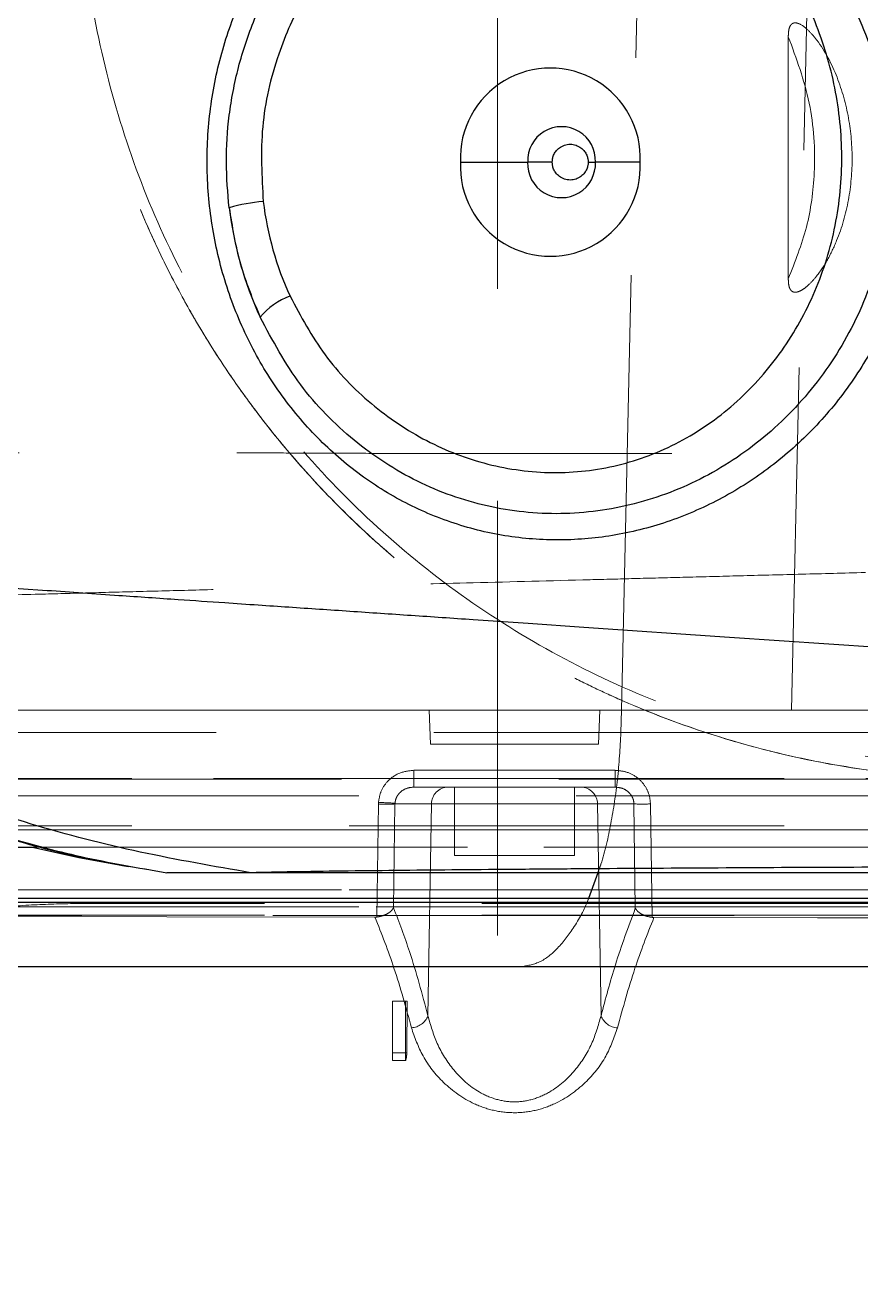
# Model space of a CAD drawing. Header units: millimetres. Extents: x 126 to 938, y 244 to 707.
# Drawn here: x 709.645 to 712.085, y 557.032 to 560.688 of the extents above; entities that cross this region are included whole.
import ezdxf

# ---------------------------------------------------------------- set-up
doc = ezdxf.new("R2010")
doc.units = ezdxf.units.MM
doc.linetypes.add('HIDDEN', pattern=[1.905, 1.27, -0.635])

msp = doc.modelspace()

# ---------------------------------------------------------------- linework, layer by layer
at = {"color": 7, "linetype": 'HIDDEN', "lineweight": 18}
for p, q in [((711.9886, 563.4966), (711.8828, 558.6873)), ((711.3867, 558.6873), (711.492, 563.4809)), ((711.0237, 558.0286), (711.0237, 561.1873)), ((711.0237, 561.1873), (711.0237, 558.6473)), ((711.8733, 560.6536), (711.8733, 559.9468)), ((711.3867, 558.6873), (708.8468, 558.6873)), ((713.1899, 558.6873), (708.8697, 558.6873)), ((708.9613, 558.6873), (710.8246, 558.6873)), ((710.8281, 558.5873), (710.8246, 558.6873)), ((710.8281, 558.5873), (710.8246, 558.6873)), ((710.8246, 558.6873), (711.3228, 558.6873)), ((711.3228, 558.6873), (711.3193, 558.5873)), ((711.3228, 558.6873), (711.3193, 558.5873)), ((711.3228, 558.6873), (713.1017, 558.6873)), ((711.3844, 558.6219), (711.3867, 558.6873)), ((711.4506, 558.6873), (711.3867, 558.6873)), ((708.933, 558.6219), (711.3844, 558.6219)), ((711.0237, 558.6473), (711.0237, 558.0286)), ((711.3844, 558.6219), (712.4091, 558.6219)), ((710.8281, 558.5873), (711.3193, 558.5873)), ((710.8281, 558.5873), (711.3193, 558.5873)), ((708.6862, 558.4873), (712.4737, 558.4873)), ((713.3699, 558.4873), (708.8954, 558.4873)), ((712.4737, 558.4857), (709.3795, 558.4857)), ((711.3678, 558.5114), (710.7796, 558.5114)), ((710.7796, 558.5114), (710.7796, 558.4623)), ((711.3678, 558.5114), (711.3678, 558.4623)), ((710.8797, 558.4623), (710.7796, 558.4623)), ((710.7796, 558.4623), (711.3678, 558.4623)), ((711.2677, 558.4623), (710.8797, 558.4623)), ((710.8987, 558.4623), (710.8987, 558.2623)), ((711.2487, 558.4623), (710.8987, 558.4623)), ((710.8987, 558.4623), (711.2487, 558.4623)), ((711.2487, 558.4623), (711.2487, 558.2623)), ((711.3678, 558.4623), (711.2677, 558.4623)), ((709.3488, 558.4373), (712.7084, 558.4373)), ((710.6766, 558.4131), (710.6721, 558.083)), ((710.7208, 558.1099), (710.7248, 558.4131)), ((710.7248, 558.4131), (710.8314, 558.4131)), ((710.821, 557.7946), (710.8314, 558.4131)), ((710.8314, 558.4131), (711.316, 558.4131)), ((711.3264, 557.7944), (711.316, 558.4131)), ((711.316, 558.4131), (711.4226, 558.4131)), ((711.4226, 558.4131), (711.4266, 558.1088)), ((711.4753, 558.0819), (711.4709, 558.4131)), ((715.4389, 558.3373), (708.25, 558.3373)), ((708.6862, 558.3494), (715.4398, 558.3494)), ((715.4397, 558.3373), (708.6862, 558.3373)), ((710.4494, 558.3373), (709.1322, 558.3373)), ((709.1322, 558.3373), (709.7908, 558.3373)), ((710.4494, 558.3373), (709.1322, 558.3373)), ((709.1322, 558.3373), (709.7908, 558.3373)), ((709.3488, 558.3373), (712.7084, 558.3373)), ((709.7908, 558.3373), (710.4494, 558.3373)), ((709.7908, 558.3373), (710.4494, 558.3373)), ((712.774, 558.3372), (710.4494, 558.3373)), ((712.774, 558.3372), (710.4494, 558.3373)), ((712.774, 558.3372), (710.4494, 558.3373)), ((710.4494, 558.3373), (712.774, 558.3372)), ((709.2547, 558.2873), (714.7787, 558.2873)), ((709.6666, 558.2873), (716.0237, 558.2873)), ((711.2487, 558.2623), (710.8987, 558.2623)), ((710.8987, 558.2623), (711.2487, 558.2623)), ((709.9466, 558.2304), (710.0587, 558.2123)), ((710.0587, 558.2123), (716.0235, 558.2123)), ((708.6862, 558.1623), (712.4737, 558.1623)), ((712.4737, 558.1623), (708.763, 558.1623)), ((716.3347, 558.1123), (708.6128, 558.1123)), ((708.7647, 558.1123), (716.052, 558.1123)), ((708.8989, 558.1252), (716.0485, 558.1252)), ((708.9039, 558.1373), (716.0435, 558.1373)), ((712.8019, 558.1373), (709.1215, 558.1373)), ((712.7737, 558.1373), (709.1391, 558.1373)), ((715.5252, 558.0873), (708.1847, 558.0873)), ((708.4636, 558.0873), (716.3569, 558.0873)), ((711.0878, 557.9373), (708.7915, 557.9373)), ((708.8469, 557.9373), (716.0392, 557.9373)), ((713.6671, 557.9373), (711.0878, 557.9373)), ((710.7172, 557.8373), (710.7606, 557.8373)), ((710.7172, 557.8373), (710.7172, 557.6864)), ((710.756, 557.8373), (710.7172, 557.8373)), ((710.7172, 557.8373), (710.7172, 557.6638)), ((710.756, 557.8373), (710.7606, 557.8373)), ((710.756, 557.8373), (710.756, 557.6638)), ((710.7592, 557.6864), (710.7606, 557.8373)), ((710.7592, 557.6864), (710.7172, 557.6864)), ((710.7172, 557.6864), (710.7172, 557.6638)), ((710.7172, 557.6638), (710.756, 557.6638))]:
    msp.add_line(p, q, dxfattribs=at)
at = {"color": 7, "linetype": 'Continuous', "lineweight": 25}
for p, q in [((710.9158, 560.2873), (711.1123, 560.2873)), ((711.1841, 560.2873), (711.1123, 560.2873)), ((711.2887, 560.2873), (711.3102, 560.2873)), ((711.4409, 560.2873), (711.3102, 560.2873)), ((709.6226, 558.2873), (709.6666, 558.2873)), ((710.3039, 558.2123), (710.0587, 558.2123)), ((718.3884, 558.2123), (710.3039, 558.2123)), ((711.317, 558.2123), (711.29, 558.1373)), ((716.0485, 558.1252), (708.8989, 558.1252)), ((716.0435, 558.1373), (708.9039, 558.1373)), ((712.1111, 557.9373), (708.8487, 557.9373))]:
    msp.add_line(p, q, dxfattribs=at)
at = {"color": 7, "linetype": 'Continuous', "lineweight": 25, "flags": 128}
for points in [[(709.709, 559.0359), (709.377, 559.0586), (709.2255, 559.069), (709.0873, 559.0784)], [(711.2764, 558.9287), (711.1141, 558.9398), (710.9528, 558.9508)], [(712.1364, 558.8699), (711.7013, 558.8996), (711.2764, 558.9287)], [(709.6666, 558.2873), (709.8016, 558.2568), (709.9465, 558.2304), (709.9466, 558.2304), (709.9466, 558.2304), (709.9466, 558.2304), (709.9466, 558.2304), (709.9466, 558.2304)]]:
    msp.add_lwpolyline(points, dxfattribs=at)
at = {"color": 7, "linetype": 'HIDDEN', "lineweight": 18, "flags": 128}
for points in [[(711.8828, 558.6873), (711.6635, 558.6873), (711.5557, 558.6873), (711.5215, 558.6873), (711.5041, 558.6873), (711.494, 558.6873), (711.4917, 558.6873), (711.4912, 558.6873), (711.4911, 558.6873), (711.4911, 558.6873), (711.4911, 558.6873), (711.4911, 558.6873), (711.491, 558.6872), (711.4909, 558.6873), (711.4908, 558.6873), (711.4907, 558.6873), (711.4906, 558.6872), (711.4905, 558.6873), (711.4904, 558.6873), (711.4903, 558.6873), (711.4902, 558.6872), (711.4901, 558.6873), (711.4899, 558.6873), (711.4898, 558.6873), (711.4897, 558.6872), (711.4896, 558.6873), (711.4895, 558.6873), (711.4894, 558.6873), (711.4893, 558.6872), (711.4892, 558.6873), (711.4891, 558.6873), (711.489, 558.6873), (711.4889, 558.6872), (711.4888, 558.6873), (711.4887, 558.6873), (711.4886, 558.6873), (711.4885, 558.6872), (711.4884, 558.6873), (711.4883, 558.6873), (711.4882, 558.6873), (711.4881, 558.6872), (711.488, 558.6873), (711.4879, 558.6873), (711.4878, 558.6873), (711.4877, 558.6872), (711.4876, 558.6873), (711.4875, 558.6873), (711.4874, 558.6873), (711.4873, 558.6872), (711.4872, 558.6873), (711.4871, 558.6873), (711.487, 558.6873), (711.4869, 558.6872), (711.4868, 558.6873), (711.4867, 558.6873), (711.4866, 558.6873), (711.4865, 558.6872), (711.4864, 558.6873), (711.4863, 558.6873), (711.4862, 558.6873), (711.4861, 558.6872), (711.486, 558.6873), (711.4859, 558.6873), (711.4858, 558.6873), (711.4857, 558.6872), (711.4856, 558.6873), (711.4855, 558.6873), (711.4853, 558.6873), (711.4852, 558.6872), (711.4851, 558.6873), (711.485, 558.6873), (711.4849, 558.6873), (711.4848, 558.6872), (711.4847, 558.6873), (711.4846, 558.6873), (711.4845, 558.6873), (711.4844, 558.6872), (711.4843, 558.6873), (711.4842, 558.6873), (711.4841, 558.6873), (711.484, 558.6872), (711.4839, 558.6873), (711.4838, 558.6873), (711.4837, 558.6873), (711.4836, 558.6872), (711.4835, 558.6873), (711.4834, 558.6873), (711.4833, 558.6873), (711.4832, 558.6872), (711.4831, 558.6873), (711.483, 558.6873), (711.4829, 558.6873), (711.4828, 558.6872), (711.4827, 558.6873), (711.4826, 558.6873), (711.4825, 558.6873), (711.4824, 558.6872), (711.4823, 558.6873), (711.4822, 558.6873), (711.4821, 558.6873), (711.482, 558.6872), (711.4819, 558.6873), (711.4818, 558.6873), (711.4817, 558.6873), (711.4816, 558.6872), (711.4815, 558.6873), (711.4814, 558.6873), (711.4813, 558.6873), (711.4812, 558.6872), (711.4811, 558.6873), (711.481, 558.6873), (711.4809, 558.6873), (711.4808, 558.6872), (711.4807, 558.6873), (711.4805, 558.6873), (711.4804, 558.6873), (711.4803, 558.6872), (711.4802, 558.6873), (711.4801, 558.6873), (711.48, 558.6873), (711.4799, 558.6872), (711.4798, 558.6873), (711.4797, 558.6873), (711.4796, 558.6873), (711.4795, 558.6872), (711.4794, 558.6873), (711.4793, 558.6873), (711.4792, 558.6873), (711.4791, 558.6872), (711.479, 558.6873), (711.4789, 558.6873), (711.4788, 558.6873), (711.4787, 558.6872), (711.4786, 558.6873), (711.4785, 558.6873), (711.4784, 558.6873), (711.4783, 558.6872), (711.4782, 558.6873), (711.4781, 558.6873), (711.478, 558.6873), (711.4779, 558.6872), (711.4778, 558.6873), (711.4777, 558.6873), (711.4776, 558.6873), (711.4775, 558.6872), (711.4774, 558.6873), (711.4773, 558.6873), (711.4772, 558.6873), (711.4771, 558.6872), (711.477, 558.6873), (711.4769, 558.6873), (711.4768, 558.6873), (711.4767, 558.6872), (711.4766, 558.6873), (711.4765, 558.6873), (711.4764, 558.6873), (711.4763, 558.6872), (711.4762, 558.6873), (711.4761, 558.6873), (711.476, 558.6873), (711.4759, 558.6872), (711.4758, 558.6873), (711.4757, 558.6873), (711.4756, 558.6873), (711.4754, 558.6872), (711.4753, 558.6873), (711.4752, 558.6873), (711.4751, 558.6873), (711.475, 558.6872), (711.4749, 558.6873), (711.4748, 558.6873), (711.4747, 558.6873), (711.4746, 558.6872), (711.4745, 558.6873), (711.4744, 558.6873), (711.4743, 558.6873), (711.4742, 558.6872), (711.4741, 558.6873), (711.474, 558.6873), (711.4739, 558.6873), (711.4738, 558.6872), (711.4737, 558.6873), (711.4736, 558.6873), (711.4735, 558.6873), (711.4734, 558.6872), (711.4733, 558.6873), (711.4732, 558.6873), (711.4731, 558.6873), (711.473, 558.6872), (711.4729, 558.6873), (711.4728, 558.6873), (711.4727, 558.6873), (711.4726, 558.6872), (711.4725, 558.6873), (711.4724, 558.6873), (711.4723, 558.6873), (711.4722, 558.6872), (711.4721, 558.6873), (711.472, 558.6873), (711.4719, 558.6873), (711.4718, 558.6872), (711.4717, 558.6873), (711.4716, 558.6873), (711.4715, 558.6873), (711.4714, 558.6872), (711.4713, 558.6873), (711.4712, 558.6873), (711.4711, 558.6873), (711.471, 558.6872), (711.4709, 558.6873), (711.4708, 558.6873), (711.4707, 558.6873), (711.4706, 558.6872), (711.4705, 558.6873), (711.4704, 558.6873), (711.4703, 558.6873), (711.4702, 558.6872), (711.4701, 558.6873), (711.47, 558.6873), (711.4699, 558.6873), (711.4697, 558.6872), (711.4696, 558.6873), (711.4695, 558.6873), (711.4694, 558.6873), (711.4693, 558.6872), (711.4692, 558.6873), (711.4691, 558.6873), (711.469, 558.6873), (711.4689, 558.6872), (711.4688, 558.6873), (711.4687, 558.6873), (711.4686, 558.6873), (711.4685, 558.6872), (711.4684, 558.6873), (711.4683, 558.6873), (711.4682, 558.6873), (711.4681, 558.6872), (711.468, 558.6873), (711.4679, 558.6873), (711.4678, 558.6873), (711.4677, 558.6872), (711.4676, 558.6873), (711.4675, 558.6873), (711.4674, 558.6873), (711.4673, 558.6872), (711.4672, 558.6873), (711.4671, 558.6873), (711.467, 558.6873), (711.4669, 558.6872), (711.4668, 558.6873), (711.4667, 558.6873), (711.4666, 558.6873), (711.4665, 558.6872), (711.4664, 558.6873), (711.4663, 558.6873), (711.4662, 558.6873), (711.4661, 558.6872), (711.466, 558.6873), (711.4659, 558.6873), (711.4658, 558.6873), (711.4657, 558.6872), (711.4656, 558.6873), (711.4655, 558.6873), (711.4654, 558.6873), (711.4653, 558.6872), (711.4652, 558.6873), (711.4651, 558.6873), (711.465, 558.6873), (711.4649, 558.6872), (711.4648, 558.6873), (711.4647, 558.6873), (711.4646, 558.6873), (711.4645, 558.6872), (711.4644, 558.6873), (711.4643, 558.6873), (711.4642, 558.6873), (711.4641, 558.6872), (711.464, 558.6873), (711.4639, 558.6873), (711.4638, 558.6873), (711.4637, 558.6872), (711.4635, 558.6873), (711.4634, 558.6873), (711.4633, 558.6873), (711.4632, 558.6872), (711.4631, 558.6873), (711.463, 558.6873), (711.4629, 558.6873), (711.4628, 558.6872), (711.4627, 558.6873), (711.4626, 558.6873), (711.4625, 558.6873), (711.4624, 558.6872), (711.4623, 558.6873), (711.4622, 558.6873), (711.4621, 558.6873), (711.462, 558.6872), (711.4619, 558.6873), (711.4618, 558.6873), (711.4617, 558.6873), (711.4616, 558.6872), (711.4615, 558.6873), (711.4614, 558.6873), (711.4613, 558.6873), (711.4612, 558.6872), (711.4611, 558.6873), (711.461, 558.6873), (711.4609, 558.6873), (711.4608, 558.6872), (711.4607, 558.6873), (711.4606, 558.6873), (711.4605, 558.6873), (711.4604, 558.6872), (711.4603, 558.6873), (711.4602, 558.6873), (711.4601, 558.6873), (711.46, 558.6872), (711.4599, 558.6873), (711.4598, 558.6873), (711.4597, 558.6873), (711.4596, 558.6872), (711.4595, 558.6873), (711.4594, 558.6873), (711.4593, 558.6873), (711.4592, 558.6872), (711.4591, 558.6873), (711.459, 558.6873), (711.4589, 558.6873), (711.4588, 558.6872), (711.4587, 558.6873), (711.4586, 558.6873), (711.4585, 558.6873), (711.4584, 558.6872), (711.4583, 558.6873), (711.4582, 558.6873), (711.4581, 558.6873), (711.458, 558.6872), (711.4579, 558.6873), (711.4578, 558.6873), (711.4577, 558.6873), (711.4576, 558.6872), (711.4575, 558.6873), (711.4574, 558.6873), (711.4573, 558.6873), (711.4572, 558.6872), (711.4571, 558.6873), (711.457, 558.6873), (711.4569, 558.6873), (711.4568, 558.6872), (711.4567, 558.6873), (711.4565, 558.6873), (711.4564, 558.6873), (711.4563, 558.6872), (711.4562, 558.6873), (711.4561, 558.6873), (711.456, 558.6873), (711.4559, 558.6872), (711.4558, 558.6873), (711.4557, 558.6873), (711.4556, 558.6873), (711.4555, 558.6872), (711.4554, 558.6873), (711.4553, 558.6873), (711.4552, 558.6873), (711.4551, 558.6872), (711.455, 558.6873), (711.4549, 558.6873), (711.4548, 558.6873), (711.4547, 558.6872), (711.4546, 558.6873), (711.4545, 558.6873), (711.4544, 558.6873), (711.4543, 558.6872), (711.4542, 558.6873), (711.4541, 558.6873), (711.454, 558.6873), (711.4539, 558.6872), (711.4538, 558.6873), (711.4537, 558.6873), (711.4536, 558.6873), (711.4535, 558.6872), (711.4534, 558.6873), (711.4533, 558.6873), (711.4532, 558.6873), (711.4531, 558.6872), (711.453, 558.6873), (711.4529, 558.6873), (711.4528, 558.6873), (711.4527, 558.6872), (711.4526, 558.6873), (711.4525, 558.6873), (711.4524, 558.6873), (711.4523, 558.6872), (711.4522, 558.6873), (711.4521, 558.6873), (711.452, 558.6873), (711.4519, 558.6872), (711.4518, 558.6873), (711.4517, 558.6873), (711.4516, 558.6873), (711.4515, 558.6872), (711.4514, 558.6873), (711.4513, 558.6873), (711.4512, 558.6873), (711.4511, 558.6872), (711.451, 558.6873), (711.4509, 558.6873), (711.4508, 558.6873), (711.4507, 558.6872), (711.4506, 558.6873)], [(712.4067, 558.6873), (712.1531, 558.6872), (711.8828, 558.6873)], [(710.6664, 558.0826), (710.0582, 558.0835), (709.5803, 558.0841)], [(712.567, 558.08), (711.9588, 558.0809), (711.4809, 558.0815)]]:
    msp.add_lwpolyline(points, dxfattribs=at)
at = {"color": 7, "linetype": 'HIDDEN', "lineweight": 18}
for centre, radius, start, end in [((712.4737, 561.1873), 5.5, 90, 270), ((712.4737, 561.1873), 5.5, 90, 270), ((710.8805, 558.4131), 0.0491, 90.992, 180), ((711.2669, 558.4131), 0.0491, 0.0035, 89.0045), ((710.7007, 559.609), 1.1962, 268.8434, 271.1566), ((710.7608, 559.5757), 1.1607, 265.8492, 268.2313), ((711.4467, 559.6093), 1.1964, 268.8436, 271.1564), ((712.4737, 561.1873), 5.95, 214.631, 268.00001), ((710.7693, 557.8151), 0.0556, 273.4671, 338.4075), ((711.3781, 557.8148), 0.0556, 201.5183, 266.4876), ((712.4737, 561.1873), 5.95, 217.76407, 268.00003), ((712.4737, 561.1873), 5.9354, 219.86381, 267.99998)]:
    msp.add_arc(centre, radius, start, end, dxfattribs=at)
at = {"color": 7, "linetype": 'Continuous', "lineweight": 25}
for centre, radius, start, end in [((711.1784, 560.2993), 0.2628, 357.3656, 182.6344), ((711.2112, 560.2918), 0.099, 357.3658, 182.6342), ((711.1784, 560.2752), 0.2628, 177.3656, 2.6344), ((711.2112, 560.2827), 0.0991, 177.3636, 2.6364), ((710.3877, 559.6275), 0.5469, 94.9859, 105.6045), ((711.2676, 560.2851), 0.9343, 186.9322, 204.624), ((711.3143, 560.2848), 1.0816, 186.9334, 204.6229), ((710.4858, 559.7076), 0.2, 109.7376, 140.7311)]:
    msp.add_arc(centre, radius, start, end, dxfattribs=at)
at = {"color": 7, "linetype": 'HIDDEN', "lineweight": 18}
for points, knots in [([(712.4737, 558.4873), (712.4068, 558.4887), (712.2711, 558.4916), (712.0659, 558.5157), (711.8575, 558.5555), (711.6475, 558.6136), (711.484, 558.6735), (711.3654, 558.7247), (711.2897, 558.7602), (711.2124, 558.7994), (711.1337, 558.8427), (711.0537, 558.8901), (710.9756, 558.9403), (710.8923, 558.998), (710.7977, 559.069), (710.6845, 559.163), (710.5554, 559.284), (710.4286, 559.4209), (710.3185, 559.5583), (710.2204, 559.6967), (710.1308, 559.8411), (710.0479, 559.9977), (709.9507, 560.2128), (709.8568, 560.493), (709.7864, 560.8412), (709.7779, 561.0736), (709.7737, 561.1879)], [0, 0, 0, 0, 0.047313, 0.095968, 0.145964, 0.197302, 0.24998, 0.268962, 0.288675, 0.309121, 0.3303, 0.352213, 0.374857, 0.395977, 0.423874, 0.458545, 0.499993, 0.548942, 0.590443, 0.624493, 0.668868, 0.710616, 0.749739, 0.835736, 0.919156, 1, 1, 1, 1]), ([(712.4737, 558.4873), (712.3565, 558.4917), (712.1226, 558.5005), (711.7754, 558.5717), (711.4992, 558.6645), (711.2867, 558.7602), (711.1302, 558.8429), (710.9907, 558.9292), (710.8565, 559.0234), (710.7178, 559.1328), (710.5795, 559.2599), (710.4588, 559.3879), (710.3678, 559.4958), (710.293, 559.5938), (710.2223, 559.6952), (710.154, 559.8033), (710.0874, 559.9218), (710.0295, 560.0378), (709.9591, 560.1972), (709.8858, 560.402), (709.8217, 560.6595), (709.7813, 560.9209), (709.7762, 561.0987), (709.7737, 561.1873)], [0, 0, 0, 0, 0.082902, 0.165384, 0.249756, 0.288519, 0.330228, 0.374882, 0.40453, 0.446173, 0.49981, 0.537287, 0.570563, 0.599636, 0.624509, 0.658033, 0.690081, 0.720655, 0.749753, 0.813302, 0.874261, 0.93735, 1, 1, 1, 1]), ([(709.8055, 561.1873), (709.8095, 561.0758), (709.8173, 560.8534), (709.8822, 560.5245), (709.9849, 560.2062), (710.1276, 559.9033), (710.307, 559.6205), (710.5204, 559.3626), (710.7647, 559.1331), (711.0357, 558.9361), (711.3291, 558.7742), (711.641, 558.6508), (711.9654, 558.5643), (712.1878, 558.5415), (712.2987, 558.5301)], [0, 0, 0, 0, 0.083334, 0.166257, 0.249894, 0.333006, 0.416126, 0.499802, 0.582812, 0.666274, 0.749802, 0.832886, 0.916688, 1, 1, 1, 1]), ([(712.4737, 555.2293), (712.275, 555.2348), (711.8779, 555.246), (711.2855, 555.3357), (710.7029, 555.4806), (710.1438, 555.6839), (709.6231, 555.9345), (709.1434, 556.2248), (708.6999, 556.5523), (708.2891, 556.9186), (707.9119, 557.3234), (707.5718, 557.7637), (707.2728, 558.2365), (707.0198, 558.7347), (706.8141, 559.254), (706.659, 559.7898), (706.5511, 560.3375), (706.5227, 560.708), (706.5085, 560.8931)], [0, 0, 0, 0, 0.065634, 0.131205, 0.197552, 0.263793, 0.32746, 0.388217, 0.448864, 0.509411, 0.569867, 0.631475, 0.69301, 0.754485, 0.815912, 0.877298, 0.938657, 1, 1, 1, 1]), ([(711.8733, 559.9468), (711.8734, 559.9409), (711.8736, 559.9324), (711.8761, 559.9219), (711.8785, 559.9163), (711.8813, 559.9125), (711.8841, 559.91), (711.8873, 559.9083), (711.892, 559.9071), (711.8986, 559.9076), (711.9081, 559.9109), (711.9196, 559.9178), (711.9355, 559.931), (711.9603, 559.9582), (711.9888, 560.0016), (712.0243, 560.0762), (712.0527, 560.1763), (712.0633, 560.3001), (712.0514, 560.4242), (712.0167, 560.5433), (711.9727, 560.6269), (711.9317, 560.6731), (711.9131, 560.6883), (711.8983, 560.6938), (711.8916, 560.6943), (711.8867, 560.6929), (711.8824, 560.6904), (711.8767, 560.683), (711.8737, 560.6697), (711.8734, 560.659), (711.8733, 560.6536)], [0, 0, 0, 0, 0.017892, 0.025724, 0.032281, 0.036245, 0.039916, 0.043479, 0.047132, 0.054401, 0.063181, 0.077343, 0.094508, 0.12572, 0.18818, 0.250669, 0.375152, 0.500081, 0.624475, 0.749447, 0.873901, 0.904939, 0.936374, 0.944904, 0.952304, 0.956226, 0.96006, 0.967306, 0.983663, 1, 1, 1, 1]), ([(711.8733, 560.6536), (711.8969, 560.5897), (711.9441, 560.4619), (711.9552, 560.2706), (711.9326, 560.0961), (711.893, 559.9965), (711.8733, 559.9468)], [0, 0, 0, 0, 0.279356, 0.55957, 0.780329, 1, 1, 1, 1]), ([(713.4379, 559.4374), (713.4344, 559.4374), (713.4203, 559.4375), (713.3891, 559.4375), (713.3204, 559.4376), (713.2109, 559.4375), (713.0704, 559.4374), (712.9165, 559.4373), (712.7534, 559.4373), (712.5352, 559.4372), (712.2888, 559.4372), (712.0802, 559.4371), (711.9543, 559.4371), (711.8925, 559.437), (711.8375, 559.437), (711.7894, 559.4369), (711.7481, 559.4369), (711.6825, 559.4368), (711.5905, 559.4366), (711.4704, 559.4364), (711.3513, 559.4363), (711.2334, 559.4363), (711.1169, 559.4362), (711.0017, 559.4363), (710.8994, 559.4363), (710.8006, 559.4364), (710.6965, 559.4368), (710.5699, 559.4372), (710.4374, 559.4378), (710.3165, 559.4383), (710.2214, 559.4385), (710.1219, 559.4385), (710.0105, 559.4383), (709.8803, 559.4381), (709.7555, 559.438), (709.6364, 559.438), (709.5163, 559.438), (709.3916, 559.438), (709.2946, 559.4378), (709.2302, 559.4376), (709.2001, 559.4375), (709.1701, 559.4374), (709.1402, 559.4372), (709.1106, 559.4371), (709.0812, 559.4369), (709.045, 559.4367), (708.9945, 559.4366), (708.9426, 559.4366), (708.8961, 559.4367), (708.8619, 559.4368), (708.8273, 559.4369), (708.7931, 559.437), (708.7656, 559.4371), (708.7451, 559.4373), (708.7317, 559.4373), (708.7198, 559.4373), (708.7092, 559.4372), (708.7001, 559.4371), (708.6921, 559.437), (708.6821, 559.4368), (708.6721, 559.436), (708.6645, 559.4366), (708.6605, 559.4358), (708.66, 559.4367), (708.6598, 559.4369)], [0, 0, 0, 0, 0.002194, 0.008855, 0.019583, 0.045305, 0.077584, 0.107795, 0.141939, 0.179998, 0.244793, 0.296597, 0.310968, 0.323896, 0.335388, 0.345452, 0.354095, 0.361326, 0.386673, 0.411824, 0.436752, 0.461431, 0.485835, 0.509938, 0.533715, 0.550079, 0.571962, 0.599076, 0.629567, 0.655169, 0.674962, 0.689262, 0.717624, 0.744901, 0.771037, 0.795978, 0.819673, 0.846421, 0.874265, 0.880572, 0.886873, 0.893157, 0.899412, 0.905623, 0.911777, 0.917859, 0.92838, 0.943483, 0.950406, 0.957612, 0.964923, 0.972143, 0.979055, 0.982202, 0.985009, 0.987497, 0.989688, 0.991603, 0.993263, 0.994688, 0.997904, 0.999366, 0.999861, 1, 1, 1, 1]), ([(708.9248, 559.0058), (708.9422, 559.0063), (708.9868, 559.0074), (709.0688, 559.0096), (709.1807, 559.0125), (709.3227, 559.0162), (709.4946, 559.0207), (709.6671, 559.0252), (709.8352, 559.0297), (709.9947, 559.0339), (710.1706, 559.0385), (710.3877, 559.0442), (710.6505, 559.0511), (710.9629, 559.0592), (711.2238, 559.066), (711.4278, 559.0714), (711.5698, 559.0751), (711.7256, 559.0792), (711.895, 559.0836), (712.0781, 559.0884), (712.2663, 559.0933), (712.4493, 559.0981), (712.6169, 559.1025), (712.767, 559.1064), (712.9112, 559.1102), (713.0448, 559.1137), (713.1635, 559.1168), (713.2625, 559.1194), (713.3517, 559.1217), (713.4406, 559.1241), (713.5279, 559.1263), (713.6134, 559.1286), (713.6971, 559.1308), (713.7791, 559.1329), (713.9035, 559.1361), (714.0662, 559.1404), (714.2929, 559.1463), (714.5294, 559.1525), (714.7703, 559.1589), (714.9205, 559.1628), (714.9905, 559.1646)], [0, 0, 0, 0, 0.008606, 0.022089, 0.040526, 0.063946, 0.092323, 0.125579, 0.149219, 0.17549, 0.204471, 0.236214, 0.28287, 0.334428, 0.390717, 0.411904, 0.435316, 0.460984, 0.48892, 0.519115, 0.551531, 0.581994, 0.609636, 0.634403, 0.656273, 0.680927, 0.700475, 0.714981, 0.729918, 0.744581, 0.758963, 0.773061, 0.786869, 0.800382, 0.813598, 0.848389, 0.880878, 0.925713, 0.965352, 1, 1, 1, 1]), ([(711.3844, 558.6219), (711.3819, 558.5763), (711.3771, 558.4869), (711.3564, 558.3585), (711.3372, 558.2669), (711.3201, 558.2205), (711.317, 558.2123)], [0, 0, 0, 0, 0.3289094, 0.6439066, 0.9363506, 1, 1, 1, 1]), ([(710.7796, 558.5114), (710.7656, 558.5098), (710.7366, 558.5065), (710.7028, 558.4817), (710.682, 558.4504), (710.6785, 558.4286), (710.6768, 558.4181)], [0, 0, 0, 0, 0.275357, 0.56765, 0.792287, 1, 1, 1, 1]), ([(711.4709, 558.4131), (711.47, 558.4223), (711.4681, 558.4413), (711.4547, 558.4681), (711.4325, 558.4916), (711.4023, 558.5082), (711.379, 558.5104), (711.3678, 558.5114)], [0, 0, 0, 0, 0.17421, 0.362273, 0.557949, 0.786483, 1, 1, 1, 1]), ([(710.7249, 558.4156), (710.7253, 558.4186), (710.7261, 558.4247), (710.7296, 558.4335), (710.7348, 558.4418), (710.7443, 558.4515), (710.7594, 558.4604), (710.773, 558.4616), (710.7796, 558.4623)], [0, 0, 0, 0, 0.1147085, 0.2333558, 0.3566849, 0.4853552, 0.7487242, 1, 1, 1, 1]), ([(711.3678, 558.4623), (711.3746, 558.4616), (711.3886, 558.4602), (711.4042, 558.4508), (711.4137, 558.4404), (711.4188, 558.4316), (711.4219, 558.4225), (711.4224, 558.4162), (711.4226, 558.4131)], [0, 0, 0, 0, 0.250926, 0.514843, 0.646046, 0.769973, 0.885833, 1, 1, 1, 1]), ([(710.6768, 558.4181), (710.6767, 558.4172), (710.6766, 558.4155), (710.6766, 558.4139), (710.6766, 558.4131)], [0, 0, 0, 0, 0.55939, 1, 1, 1, 1]), ([(710.7248, 558.4131), (710.7249, 558.4136), (710.7249, 558.4144), (710.7249, 558.4153), (710.7249, 558.4156)], [0, 0, 0, 0, 0.560576, 1, 1, 1, 1]), ([(716.0441, 557.941), (716.0377, 557.9411), (716.0236, 557.9415), (716.0004, 557.944), (715.9731, 557.9477), (715.9415, 557.9529), (715.9054, 557.9595), (715.8671, 557.967), (715.825, 557.9758), (715.7772, 557.9859), (715.7189, 557.9981), (715.6485, 558.0123), (715.5687, 558.0278), (715.4897, 558.0424), (715.4185, 558.0546), (715.3492, 558.0658), (715.277, 558.0765), (715.1964, 558.0872), (715.0633, 558.1027), (714.9451, 558.1124), (714.8452, 558.1176), (714.815, 558.119), (714.7851, 558.1201), (714.7555, 558.121), (714.7261, 558.1217), (714.7053, 558.1221), (714.6825, 558.1223), (714.6549, 558.1223), (714.6087, 558.1223), (714.5387, 558.1224), (714.4369, 558.1224), (714.2971, 558.1224), (714.1225, 558.1225), (713.9111, 558.1225), (713.6607, 558.1225), (713.3888, 558.1225), (713.0987, 558.1225), (712.8815, 558.1226), (712.7316, 558.1226), (712.6582, 558.1226), (712.5835, 558.1226), (712.5075, 558.1225), (712.4302, 558.1226), (712.3517, 558.1226), (712.1622, 558.1226), (711.8621, 558.1225), (711.4541, 558.1225), (711.0851, 558.1225), (710.7584, 558.1225), (710.4763, 558.1225), (710.208, 558.1227), (709.982, 558.1222), (709.8024, 558.1232), (709.6624, 558.1192), (709.5392, 558.1094), (709.422, 558.0951), (709.3108, 558.0772), (709.1917, 558.053), (709.0766, 558.0237), (708.9752, 557.9917), (708.9048, 557.9666), (708.8689, 557.9504), (708.8571, 557.9451)], [0, 0, 0, 0, 0.002664, 0.005877, 0.009677, 0.014098, 0.019172, 0.024928, 0.030311, 0.037011, 0.045203, 0.055078, 0.066842, 0.078948, 0.088418, 0.096844, 0.108101, 0.118745, 0.130612, 0.163749, 0.167968, 0.172151, 0.176297, 0.180402, 0.184467, 0.188488, 0.189046, 0.193946, 0.199954, 0.208238, 0.222993, 0.242244, 0.2663, 0.29548, 0.330067, 0.370264, 0.408419, 0.450518, 0.460494, 0.470656, 0.481, 0.491524, 0.502221, 0.513087, 0.524117, 0.580953, 0.637716, 0.693529, 0.734202, 0.773397, 0.810687, 0.845638, 0.867225, 0.885281, 0.903799, 0.918521, 0.934319, 0.950546, 0.968976, 0.983626, 0.994666, 1, 1, 1, 1]), ([(710.7208, 558.1099), (710.7183, 558.1064), (710.7137, 558.0997), (710.7021, 558.092), (710.6885, 558.086), (710.6775, 558.084), (710.6721, 558.083)], [0, 0, 0, 0, 0.225943, 0.420245, 0.714023, 1, 1, 1, 1]), ([(710.821, 557.7946), (710.8043, 557.8574), (710.7759, 557.9642), (710.7368, 558.0674), (710.7208, 558.1099)], [0, 0, 0, 0, 0.588425, 1, 1, 1, 1]), ([(711.29, 558.1373), (711.2897, 558.1363), (711.2787, 558.1055), (711.2494, 558.0534), (711.2016, 557.9899), (711.1474, 557.9462), (711.1067, 557.9401), (711.0878, 557.9373)], [0, 0, 0, 0, 0.010514, 0.32753, 0.592866, 0.811362, 1, 1, 1, 1]), ([(716.0585, 558.0878), (715.9981, 558.0878), (715.8657, 558.0878), (715.6559, 558.0879), (715.4256, 558.0879), (715.1847, 558.088), (714.9386, 558.088), (714.6918, 558.0881), (714.4485, 558.0881), (714.1754, 558.0882), (713.8814, 558.0882), (713.5756, 558.0882), (713.304, 558.0883), (713.0703, 558.0883), (712.8768, 558.0883), (712.7356, 558.0883), (712.6393, 558.0883), (712.5804, 558.0883), (712.5154, 558.0883), (712.4249, 558.0883), (712.2898, 558.0883), (712.1164, 558.0883), (711.9053, 558.0883), (711.658, 558.0883), (711.3768, 558.0882), (711.0655, 558.0882), (710.7292, 558.0882), (710.3753, 558.0881), (710.0531, 558.088), (709.7707, 558.088), (709.5344, 558.088), (709.3085, 558.0879), (709.0983, 558.0879), (708.92, 558.0878), (708.8124, 558.0878), (708.7685, 558.0878)], [0, 0, 0, 0, 0.024859, 0.054492, 0.086352, 0.11963, 0.153605, 0.187637, 0.221177, 0.253758, 0.299995, 0.342185, 0.379601, 0.411758, 0.438354, 0.459215, 0.469892, 0.477969, 0.48344, 0.496659, 0.515201, 0.539028, 0.568046, 0.602074, 0.640801, 0.683743, 0.730194, 0.779178, 0.829402, 0.862778, 0.895404, 0.926628, 0.955728, 0.981913, 1, 1, 1, 1]), ([(710.6721, 558.083), (710.6711, 558.0829), (710.6692, 558.0827), (710.6672, 558.0826), (710.6664, 558.0826)], [0, 0, 0, 0, 0.560086, 1, 1, 1, 1]), ([(710.6664, 558.0826), (710.6858, 558.0334), (710.7273, 557.9277), (710.7569, 557.8181), (710.7727, 557.7596)], [0, 0, 0, 0, 0.466478, 1, 1, 1, 1]), ([(711.4266, 558.1088), (711.4062, 558.0539), (711.3679, 557.9507), (711.3397, 557.8443), (711.3264, 557.7944)], [0, 0, 0, 0, 0.532059, 1, 1, 1, 1]), ([(711.3747, 557.7594), (711.3905, 557.8177), (711.4201, 557.927), (711.4616, 558.0324), (711.4809, 558.0815)], [0, 0, 0, 0, 0.5333301, 1, 1, 1, 1]), ([(711.4266, 558.1088), (711.4286, 558.1058), (711.433, 558.099), (711.4444, 558.0914), (711.4586, 558.085), (711.4695, 558.083), (711.4753, 558.0819)], [0, 0, 0, 0, 0.1879348, 0.4204889, 0.6960922, 1, 1, 1, 1]), ([(711.4809, 558.0815), (711.4799, 558.0815), (711.478, 558.0816), (711.4761, 558.0818), (711.4753, 558.0819)], [0, 0, 0, 0, 0.559751, 1, 1, 1, 1]), ([(711.3264, 557.7944), (711.3185, 557.7668), (711.3021, 557.7098), (711.252, 557.6315), (711.1903, 557.5759), (711.1267, 557.5484), (711.0733, 557.5408), (711.02, 557.5485), (710.9565, 557.576), (710.8949, 557.6319), (710.8451, 557.7102), (710.8288, 557.7671), (710.821, 557.7946)], [0, 0, 0, 0, 0.112496, 0.231441, 0.359847, 0.431971, 0.500264, 0.568547, 0.640628, 0.768901, 0.888066, 1, 1, 1, 1]), ([(710.7727, 557.7596), (710.7826, 557.7315), (710.8035, 557.6725), (710.8661, 557.594), (710.9396, 557.5415), (711.0125, 557.5163), (711.0733, 557.5092), (711.1341, 557.5162), (711.2071, 557.5413), (711.2807, 557.5936), (711.3436, 557.672), (711.3647, 557.7311), (711.3747, 557.7594)], [0, 0, 0, 0, 0.10674, 0.2242664, 0.3548645, 0.4260537, 0.4997344, 0.5733364, 0.6446036, 0.7753542, 0.8926221, 1, 1, 1, 1]), ([(710.756, 557.6638), (710.757, 557.6679), (710.7588, 557.6753), (710.7591, 557.6829), (710.7592, 557.6864)], [0, 0, 0, 0, 0.550236, 1, 1, 1, 1]), ([(711.5766, 555.9515), (711.4268, 555.98), (711.1046, 556.0412), (710.624, 556.1937), (710.1379, 556.3958), (709.6751, 556.6465), (709.237, 556.9388), (708.973, 557.1694), (708.841, 557.2847)], [0, 0, 0, 0, 0.148179, 0.318686, 0.48914, 0.659479, 0.829731, 1, 1, 1, 1]), ([(708.8452, 557.2858), (708.8943, 557.2413), (708.9963, 557.1489), (709.118, 557.0494), (709.2056, 556.9812), (709.2531, 556.9451), (709.302, 556.9088), (709.3522, 556.8725), (709.4036, 556.8362), (709.4602, 556.7973), (709.5275, 556.7525), (709.6112, 556.6987), (709.7135, 556.6358), (709.8352, 556.5652), (709.9769, 556.4883), (710.1648, 556.394), (710.3872, 556.2944), (710.6308, 556.1997), (710.8714, 556.1186), (711.1128, 556.0495), (711.3667, 555.9885), (711.5363, 555.9582), (711.6232, 555.9427)], [0, 0, 0, 0, 0.063464, 0.131924, 0.150679, 0.169776, 0.189215, 0.208997, 0.229119, 0.249584, 0.274806, 0.306602, 0.344971, 0.389908, 0.441411, 0.499474, 0.591453, 0.674908, 0.74985, 0.834802, 0.915455, 1, 1, 1, 1])]:
    msp.add_open_spline(points, degree=3, knots=knots, dxfattribs=at)
at = {"color": 7, "linetype": 'Continuous', "lineweight": 25}
for points, knots in [([(711.7568, 561.1873), (711.8027, 561.1533), (711.895, 561.0847), (712.0123, 560.9563), (712.1109, 560.8115), (712.186, 560.6521), (712.2353, 560.4821), (712.2567, 560.3065), (712.2491, 560.1295), (712.213, 559.957), (712.1496, 559.7931), (712.0618, 559.6428), (711.9523, 559.5089), (711.825, 559.3952), (711.683, 559.3035), (711.5305, 559.2361), (711.371, 559.1945), (711.208, 559.1796), (711.045, 559.1919), (710.8862, 559.2317), (710.7355, 559.298), (710.5969, 559.3891), (710.4728, 559.5033), (710.3672, 559.6375), (710.2822, 559.7888), (710.2204, 559.9526), (710.1833, 560.1253), (710.172, 560.3016), (710.1867, 560.4773), (710.2269, 560.6474), (710.2914, 560.8078), (710.3788, 560.9537), (710.4854, 561.0837), (710.5717, 561.1529), (710.6145, 561.1873)], [0, 0, 0, 0, 0.031256, 0.063025, 0.094876, 0.127103, 0.159254, 0.191633, 0.223775, 0.256044, 0.287905, 0.319804, 0.351168, 0.382433, 0.41312, 0.443584, 0.47354, 0.503193, 0.533008, 0.562827, 0.592591, 0.622909, 0.653477, 0.684733, 0.716253, 0.748333, 0.780455, 0.812821, 0.844921, 0.876896, 0.908369, 0.93943, 0.969969, 1, 1, 1, 1]), ([(710.2405, 560.1543), (710.2367, 560.1984), (710.2289, 560.2883), (710.2368, 560.4021), (710.2514, 560.4944), (710.2673, 560.5648), (710.2882, 560.6351), (710.3105, 560.6947), (710.3321, 560.7442), (710.3519, 560.7848), (710.3748, 560.8269), (710.4011, 560.8703), (710.4281, 560.9102), (710.4595, 560.9525), (710.5003, 561.0018), (710.561, 561.0657), (710.6128, 561.1076), (710.6418, 561.1311)], [0, 0, 0, 0, 0.120177, 0.244716, 0.308553, 0.373808, 0.440512, 0.507748, 0.546257, 0.587144, 0.630476, 0.676362, 0.724874, 0.76123, 0.819264, 0.898717, 1, 1, 1, 1]), ([(711.8002, 561.0868), (711.8519, 561.0358), (711.9563, 560.9327), (712.0715, 560.7408), (712.1494, 560.5282), (712.1803, 560.3004), (712.1605, 560.0702), (712.0899, 559.8504), (711.9735, 559.6529), (711.8184, 559.4872), (711.6329, 559.3612), (711.4264, 559.2815), (711.2091, 559.2522), (710.9921, 559.275), (710.7853, 559.3484), (710.5995, 559.4698), (710.4397, 559.6323), (710.3675, 559.7664), (710.331, 559.8342)], [0, 0, 0, 0, 0.060793, 0.122932, 0.186179, 0.250003, 0.314454, 0.378747, 0.442394, 0.505584, 0.567954, 0.629217, 0.689957, 0.750415, 0.810901, 0.872563, 0.935569, 1, 1, 1, 1]), ([(710.6888, 561.047), (710.6448, 561.0058), (710.5569, 560.9231), (710.4548, 560.7712), (710.3757, 560.5939), (710.3281, 560.3905), (710.3361, 560.2452), (710.3401, 560.1724)], [0, 0, 0, 0, 0.184242, 0.368778, 0.555894, 0.777496, 1, 1, 1, 1]), ([(710.4183, 559.8958), (710.4498, 559.8371), (710.5125, 559.7204), (710.6511, 559.5774), (710.813, 559.468), (710.9942, 559.3985), (711.1854, 559.373), (711.3773, 559.3948), (711.5589, 559.4638), (711.72, 559.5756), (711.853, 559.7227), (711.9525, 559.8966), (712.0144, 560.0889), (712.0361, 560.2906), (712.0179, 560.4928), (711.9615, 560.6864), (711.8733, 560.8677), (711.788, 560.9699), (711.7455, 561.0208)], [0, 0, 0, 0, 0.0632514, 0.1257117, 0.1873988, 0.2481925, 0.3088713, 0.3694708, 0.4302771, 0.4920358, 0.5545909, 0.6176609, 0.6814964, 0.7456669, 0.809622, 0.873594, 0.9369539, 1, 1, 1, 1]), ([(711.1841, 560.2873), (711.1842, 560.2904), (711.1846, 560.2973), (711.1879, 560.3081), (711.1944, 560.3194), (711.2049, 560.33), (711.2194, 560.3376), (711.2364, 560.3404), (711.2534, 560.3376), (711.2678, 560.33), (711.2784, 560.3194), (711.2849, 560.3081), (711.2882, 560.2973), (711.2886, 560.2904), (711.2887, 560.2873)], [0, 0, 0, 0, 0.057772, 0.12573, 0.20491, 0.295249, 0.394903, 0.5, 0.605097, 0.704751, 0.79509, 0.87427, 0.942228, 1, 1, 1, 1]), ([(711.2887, 560.2873), (711.2886, 560.2841), (711.2882, 560.2772), (711.2849, 560.2664), (711.2784, 560.2551), (711.2678, 560.2445), (711.2534, 560.2369), (711.2364, 560.2341), (711.2194, 560.2369), (711.2049, 560.2445), (711.1944, 560.2551), (711.1879, 560.2664), (711.1846, 560.2772), (711.1842, 560.2841), (711.1841, 560.2873)], [0, 0, 0, 0, 0.0577698, 0.1257603, 0.204937, 0.2952459, 0.3949134, 0.5, 0.6050866, 0.7047541, 0.795063, 0.8742397, 0.9422302, 1, 1, 1, 1]), ([(710.2405, 560.1543), (710.2494, 560.0993), (710.2671, 559.9891), (710.3096, 559.8859), (710.331, 559.8342)], [0, 0, 0, 0, 0.498442, 1, 1, 1, 1]), ([(708.5264, 559.126), (708.5425, 559.084), (708.5724, 559.0059), (708.635, 558.9078), (708.695, 558.8319), (708.7515, 558.7717), (708.8083, 558.7183), (708.8758, 558.6621), (708.9623, 558.5991), (709.0744, 558.5294), (709.2148, 558.4564), (709.3853, 558.3836), (709.5857, 558.3154), (709.8129, 558.2548), (709.9745, 558.2268), (710.0584, 558.2123)], [0, 0, 0, 0, 0.072081, 0.134125, 0.1861, 0.227388, 0.266794, 0.31137, 0.368396, 0.438745, 0.523273, 0.622547, 0.736394, 0.863329, 1, 1, 1, 1]), ([(710.3039, 558.2123), (710.196, 558.231), (709.9802, 558.2686), (709.661, 558.3498), (709.376, 558.4515), (709.1271, 558.5736), (708.9165, 558.712), (708.7631, 558.8585), (708.6638, 558.9955), (708.6289, 559.0723), (708.6114, 559.1108)], [0, 0, 0, 0, 0.164854, 0.32972, 0.49532, 0.619523, 0.7465, 0.873297, 0.936485, 1, 1, 1, 1]), ([(710.9528, 558.9508), (710.9227, 558.9529), (710.8626, 558.957), (710.7726, 558.9631), (710.6829, 558.9692), (710.5933, 558.9753), (710.504, 558.9813), (710.4148, 558.9874), (710.3227, 558.9936), (710.2151, 559.0009), (710.0794, 559.0102), (709.9065, 559.0221), (709.7788, 559.031), (709.709, 559.0359)], [0, 0, 0, 0, 0.072544, 0.144896, 0.217058, 0.289051, 0.360893, 0.4326, 0.504192, 0.582878, 0.692091, 0.83161, 1, 1, 1, 1]), ([(709.4454, 558.3659), (709.4459, 558.3657), (709.4817, 558.3506), (709.5572, 558.3249), (709.6763, 558.2888), (709.8071, 558.2566), (709.8992, 558.2393), (709.9466, 558.2304)], [0, 0, 0, 0, 0.003128, 0.223821, 0.45947, 0.721716, 1, 1, 1, 1]), ([(712.349, 558.2291), (712.2226, 558.2286), (711.9726, 558.2278), (711.6025, 558.2258), (711.2999, 558.2237), (711.0638, 558.2219), (710.8933, 558.2204), (710.7288, 558.2188), (710.5736, 558.217), (710.4326, 558.2151), (710.3443, 558.2131), (710.3039, 558.2123)], [0, 0, 0, 0, 0.185514, 0.366615, 0.542951, 0.629339, 0.712916, 0.793127, 0.870566, 0.940663, 1, 1, 1, 1])]:
    msp.add_open_spline(points, degree=3, knots=knots, dxfattribs=at)

doc.saveas('drawing.dxf')
